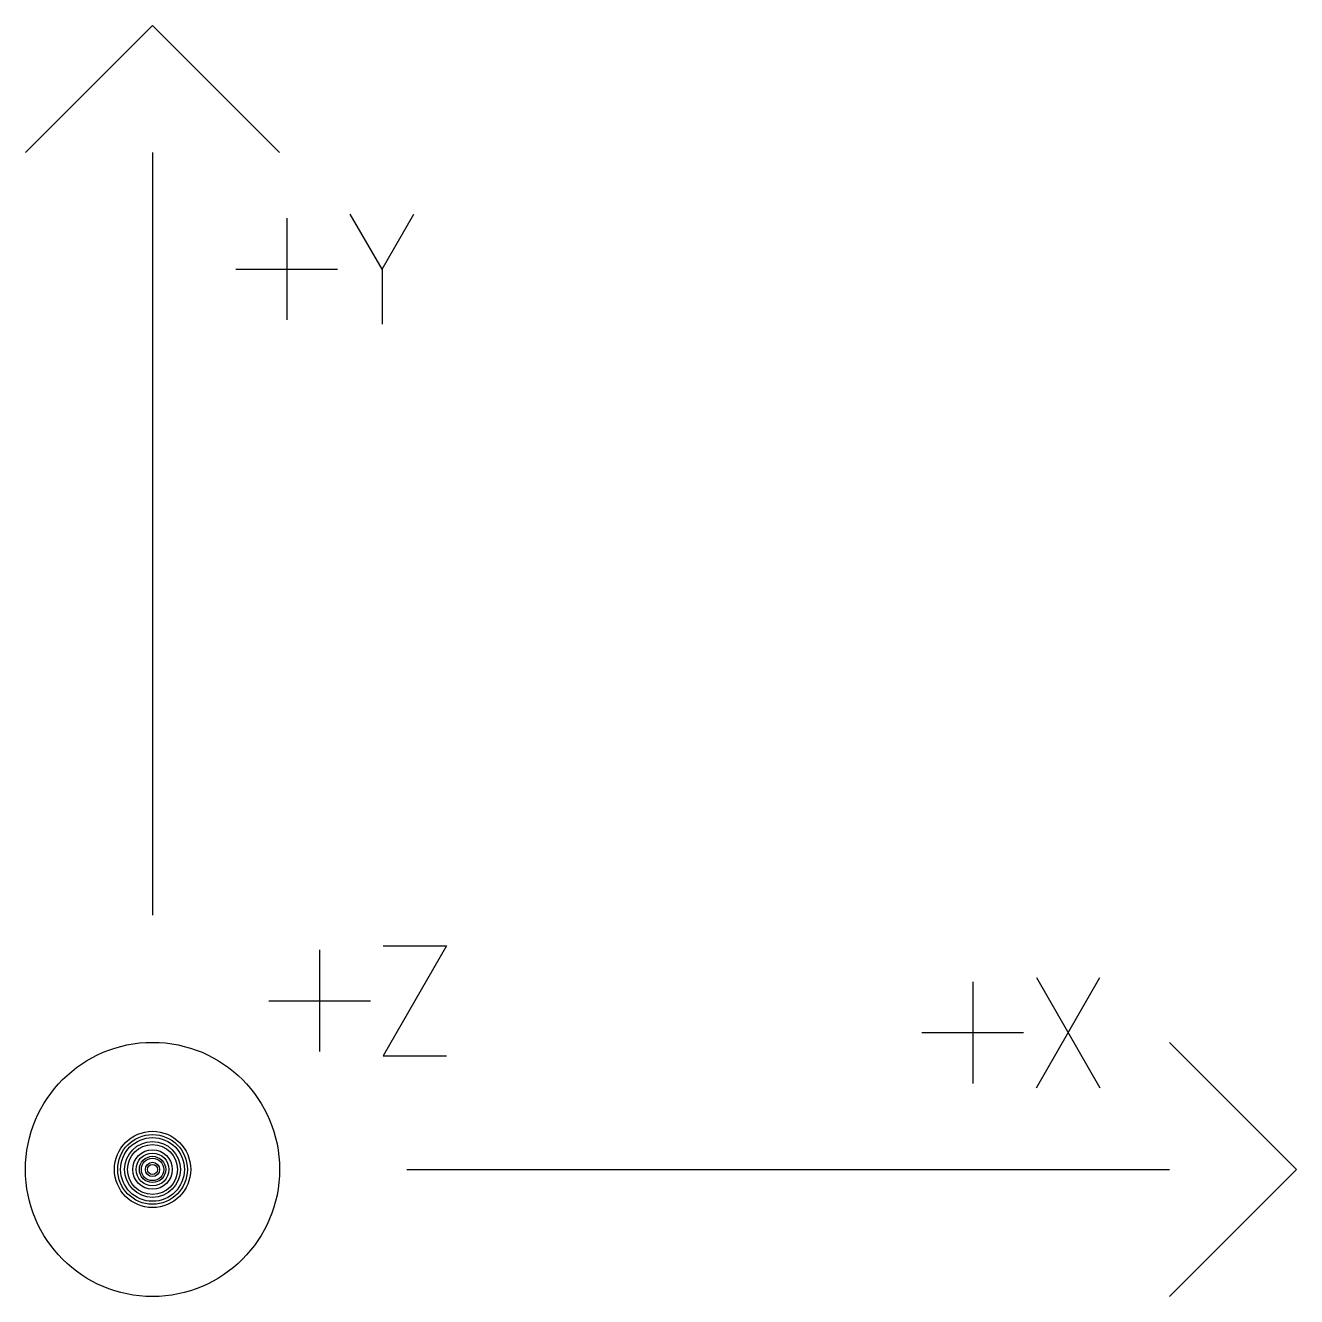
# Model space of a CAD drawing. Extents: x 54.2 to 104.2, y -41.4 to 8.6.
import ezdxf

# ---------------------------------------------------------------- set-up
doc = ezdxf.new("R2010")
doc.units = 0
doc.layers.add('MODELSKETCH_VISIBLE', color=7, linetype='CONTINUOUS')

msp = doc.modelspace()

# ---------------------------------------------------------------- linework, layer by layer
at = {"layer": 'MODELSKETCH_VISIBLE'}
for p, q in [((54.2, 3.644), (59.2, 8.644)), ((64.2, 3.644), (59.2, 8.644)), ((59.2, 3.644), (59.2, -26.356)), ((64.477, 1.058), (64.477, -2.942)), ((68.227, -0.942), (66.977, 1.223)), ((68.227, -0.942), (69.477, 1.223)), ((62.477, -0.942), (66.477, -0.942)), ((68.227, -0.942), (68.227, -3.107)), ((65.768, -27.723), (65.768, -31.723)), ((68.268, -27.558), (70.768, -27.558)), ((70.768, -27.558), (68.268, -31.888)), ((91.465, -28.975), (91.465, -32.975)), ((93.965, -28.81), (96.465, -33.14)), ((93.965, -33.14), (96.465, -28.81)), ((63.768, -29.723), (67.768, -29.723)), ((89.465, -30.975), (93.465, -30.975)), ((99.2, -31.356), (104.2, -36.356)), ((68.268, -31.888), (70.768, -31.888)), ((69.2, -36.356), (99.2, -36.356)), ((104.2, -36.356), (99.2, -41.356))]:
    msp.add_line(p, q, dxfattribs=at)
for radius in [5, 1.5, 1.37, 1.254, 1.097, 0.981, 0.778, 0.645, 0.517, 0.44, 0.28, 0.197]:
    msp.add_circle((59.2, -36.356), radius, dxfattribs=at)

doc.saveas('drawing.dxf')
